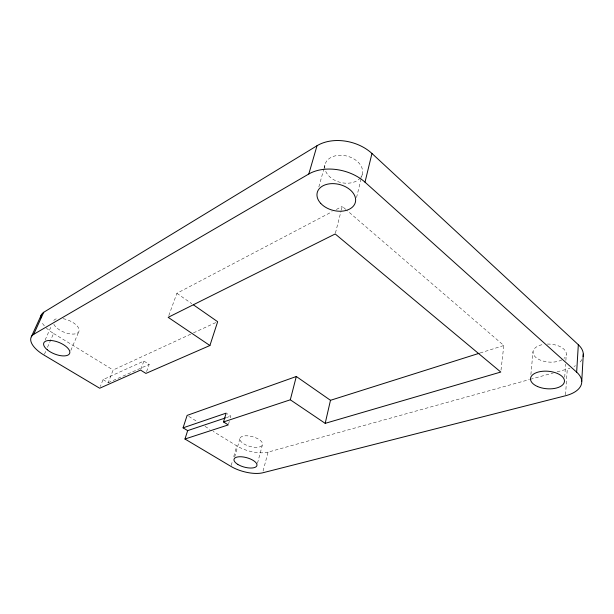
<?xml version="1.0" encoding="UTF-8"?>
<svg xmlns="http://www.w3.org/2000/svg" width="614" height="614" viewBox="0 0 614 614"><rect width="100%" height="100%" fill="white"/><g stroke="black" fill="none" stroke-linecap="round" stroke-linejoin="round"><path stroke-width="0.46" stroke-dasharray="3.07 2.3" d="M565.54 394.81L567.282 369.052A33.425 18.013 4.1 0 0 569.953 368.208M564.711 377.203L565.609 364.148M565.87 360.418L566.254 354.823M530.887 374.578L533.013 351.668M501.001 370.15L503.818 345.505L346.611 210.118M356.542 197.516L361.262 178.336M361.485 177.423L362.39 173.77M335.444 233.044L341.092 210.97M341.323 210.049L342.267 206.373L345.889 209.497M263.091 471.03L268.072 452.119L529.421 379.559M257.489 463.24L262.355 445.104A11.72 5.042 15.4 0 0 247.718 435.84A11.72 5.042 15.4 0 0 243.612 443.73A11.72 5.042 15.4 0 0 262.355 445.104M318.843 186.948L323.885 168.842M324.138 167.937L324.898 165.227M231.202 465.504L232.476 461.045M233.75 456.586L236.804 445.879L213.181 431.389M234.64 457.108L240.051 438.112M228.531 424.028L229.306 421.388M230.35 417.873L230.864 416.108L226.942 413.629M168.812 315.558L176.878 293.308L332.09 211.723M146.569 371.623L149.187 364.417L143.883 361.055L103.052 379.621L100.351 386.505M140.867 369.26L143.883 361.055M103.052 379.621L108.194 382.722L113.122 370.012L192.604 333.287M70.84 350.44L78.653 332.005M44.431 354.247L45.958 350.786M47.478 347.324L53.587 333.486A27.492 12.779 22.3 0 1 46.203 327.845M45.121 340.01L51.515 325.65M336.326 209.497L342.267 206.373M193.471 332.888L217.655 321.713M108.194 382.722L149.187 364.417M226.366 417.62L230.864 416.108M480.102 353.004L503.818 345.505M530.342 379.306L553.429 372.898M557.121 371.869L567.282 369.052M53.587 333.486L113.122 370.012M188.751 416.399L196.894 421.396M205.038 426.392L209.927 429.393M176.878 293.308L191.783 303.684M44.338 325.842A27.492 12.779 22.3 0 1 41.698 321.859M581.934 359.512A33.425 18.013 4.1 0 1 579.117 362.997M575.425 365.698A33.425 18.013 4.1 0 1 573.983 366.489M268.072 452.119A23.462 10.093 15.4 0 1 236.804 445.879M547.373 344.063A16.708 9.003 4.2 0 1 563.529 348.821A16.708 9.003 4.2 0 1 564.028 358.422M561.871 359.881A16.708 9.003 4.2 0 1 535.761 357.379A16.708 9.003 4.2 0 1 543.95 344.347M360.441 177.768A19.234 13.569 14.4 0 1 341.637 182.696A19.234 13.569 14.4 0 1 325.435 170.631M324.936 168.812A19.234 13.569 14.4 0 1 346.357 155.933A19.234 13.569 14.4 0 1 360.978 177.032M63.065 318.674A13.731 6.378 22.3 0 1 78.776 328.421A13.731 6.378 22.3 0 1 69.528 333.793A13.731 6.378 22.3 0 1 53.756 324.085M53.771 320.577A13.731 6.378 22.3 0 1 57.171 318.589"/><path stroke-width="0.92" d="M581.75 381.363L583.3 354.101M225.468 417.927L187.669 430.621L184.968 439.018L230.948 466.402A23.793 9.74 15.4 0 0 262.615 472.826L565.479 395.761A34.062 17.56 4.8 0 0 576.653 372.145L578.327 344.715L371.954 153.469A38.49 27.169 14.4 0 0 317.008 145.741L43.732 312.273A27.492 12.779 22.3 0 0 40.67 318.098M330.478 400.305L296.309 376.497L187.117 415.402L183.072 427.843L226.152 413.13L223.519 421.941L290.307 399.798L325.19 423.345L330.478 400.305L479.189 353.296M576.653 372.145L365 182.174L371.954 153.469M290.307 399.798L296.309 376.497M193.349 304.782L217.655 321.713L209.911 345.521L145.909 373.419L140.56 370.081L99.675 388.232L44.047 355.107A27.937 12.38 21.9 0 1 33.686 334.338L308.811 173.992L317.008 145.741M33.686 334.338L43.732 312.273M31.329 336.802L41.353 314.828M184.968 439.018L228.27 424.911L223.519 421.941M325.19 423.345L500.786 372.046L335.206 233.965L168.167 317.338L209.911 345.521M183.072 427.843L187.669 430.621M308.811 173.992A39.38 26.694 14.4 0 1 365 182.174M578.327 344.715A33.425 18.013 4.1 0 1 583.093 356.473M237.795 464.399A11.889 4.866 15.4 0 0 256.759 465.965A11.889 4.866 15.4 0 0 241.847 456.816A11.889 4.866 15.4 0 0 237.795 464.399M537.657 386.574A17.023 8.773 4.8 0 0 564.389 381.87A17.023 8.773 4.8 0 0 540.397 371.57A17.023 8.773 4.8 0 0 537.657 386.574M320.7 203.349A19.679 13.331 14.4 0 0 354.009 205.283A19.679 13.331 14.4 0 0 334.185 183.67A19.679 13.331 14.4 0 0 320.7 203.349M47.255 349.773A13.953 6.178 21.9 0 0 69.351 353.956A13.953 6.178 21.9 0 0 53.541 340.831A13.953 6.178 21.9 0 0 47.255 349.773"/></g></svg>
